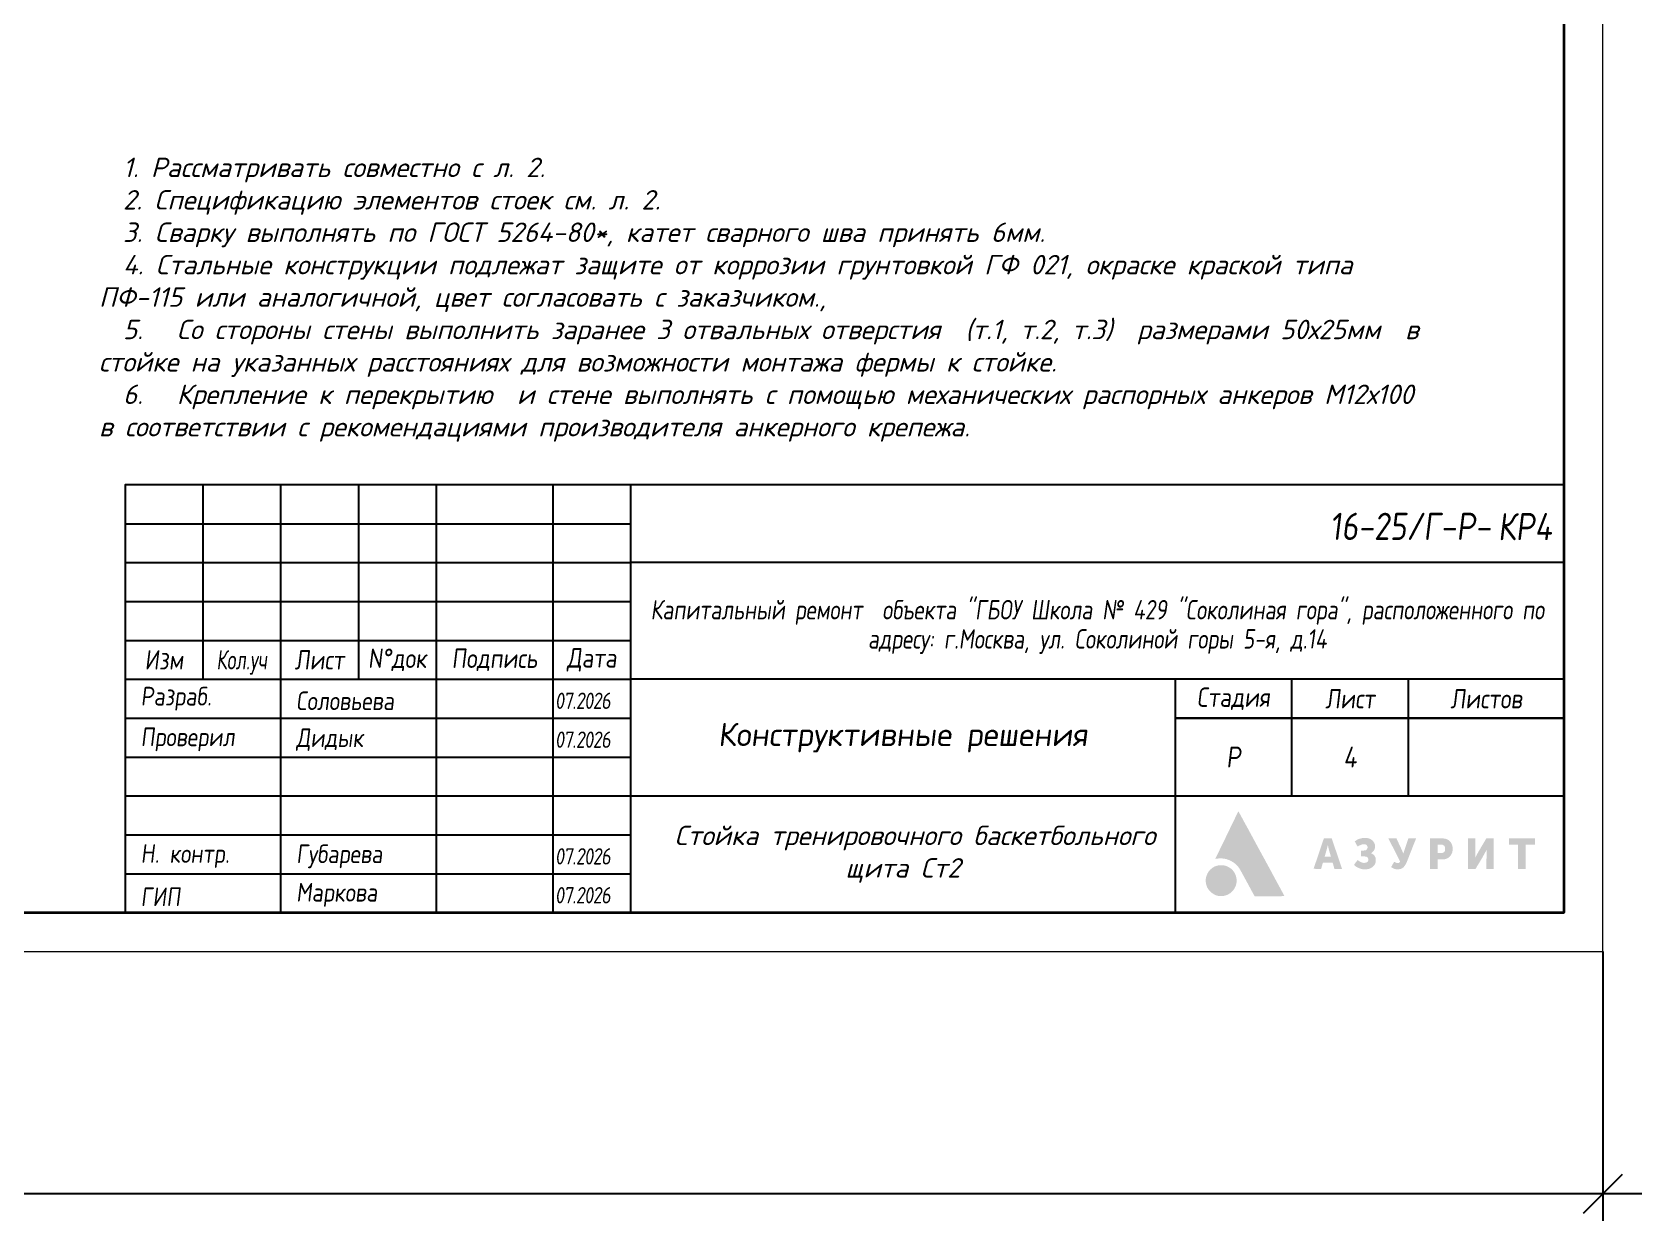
# Model space of a CAD drawing. Header units: millimetres. Extents: x 10124 to 8132345, y -95635 to 1386204.
# Drawn here: x 182430 to 187604, y 55450 to 59270 of the extents above; entities that cross this region are included whole.
import ezdxf
from ezdxf.enums import TextEntityAlignment as Align

# ---------------------------------------------------------------- set-up
doc = ezdxf.new("R2010")
doc.units = ezdxf.units.MM
doc.layers.get('DEFPOINTS').update_dxf_attribs({"color": 1})
doc.layers.add('_STAMP', color=7, linetype='Continuous')
doc.layers.add('_TEXT', color=7, linetype='Continuous', lineweight=30)
doc.styles.add('10', font='isocpeui.ttf', dxfattribs={"height": 25})
doc.styles.add('GOST', font='isocpeur.TTF')
doc.styles.add('ISOCPEUR', font='isocpeur.TTF', dxfattribs={"width": 0.85, "oblique": 7})
doc.styles.add('БДА100', font='romand.shx', dxfattribs={"width": 0.7})
doc.dimstyles.new('БДА1', dxfattribs={"dimtxt": 2, "dimasz": 1, "dimexe": 0.7, "dimexo": 0, "dimgap": 0.8, "dimtad": 1, "dimdec": 0, "dimrnd": 1, "dimzin": 0, "dimdsep": 46, "dimtxsty": 'БДА100', "dimblk": 'OBLIQUE', "dimcen": 2, "dimdle": 1, "dimadec": 0, "dimazin": 0, "dimtfac": 1, "dimtdec": 0, "dimtmove": 1, "dimatfit": 3, "dimldrblk": 'NONE', "dimfxl": 0.7, "dimtolj": 1, "dimtzin": 0, "dimlwd": -1, "dimlwe": -1, "dimarcsym": 0})

# ---------------------------------------------------------------- blocks, each defined once
blk = doc.blocks.new('_OBLIQUE')
at = {"color": 0, "linetype": 'ByBlock'}
blk.add_line((-0.5, -0.5), (0.5, 0.5), dxfattribs=at)
blk = doc.blocks.new('*D2295')
at = {"layer": 'DEFPOINTS', "color": 0, "transparency": 16777216}
for p, q in [((0, 0), (0, -34.62)), ((420, 0), (420, -34.62)), ((-5, -31.12), (425, -31.12))]:
    blk.add_line(p, q, dxfattribs=at)
for p in [(0, 0), (420, 0), (420, -31.12)]:
    blk.add_point(p, dxfattribs=at)
at = {"layer": 'DEFPOINTS', "color": 0, "transparency": 16777216, "xscale": 5, "yscale": 5, "zscale": 5, "rotation": 180}
blk.add_blockref('_OBLIQUE', (0, -31.12), dxfattribs=at)
at = {"layer": 'DEFPOINTS', "color": 0, "transparency": 16777216, "xscale": 5, "yscale": 5, "zscale": 5}
blk.add_blockref('_OBLIQUE', (420, -31.12), dxfattribs=at)
at = {"layer": 'DEFPOINTS', "color": 0, "lineweight": 0, "transparency": 16777216, "insert": (105, -22.12), "char_height": 10, "attachment_point": 5, "style": 'БДА100'}
blk.add_mtext('\\A1;420', dxfattribs=at)
blk = doc.blocks.new('_None')
blk = doc.blocks.new('Логотип Азурит')
at = {"layer": '_STAMP', "linetype": 'Continuous', "true_color": 0x2a3756}
h = blk.add_hatch(color=159, dxfattribs=at)
h.dxf.hatch_style = 1
h.paths.add_polyline_path([(-39.4, 8.5), (-40.02, 9.65), (-40.61, 10.74), (-41.14, 11.7), (-41.62, 12.59), (-41.79, 12.89), (-41.86, 13.01), (-41.91, 12.94), (-41.99, 12.78), (-42.39, 11.96), (-42.77, 11.18), (-43.09, 10.5), (-43.47, 9.72), (-44.18, 8.26), (-44.5, 7.6), (-44.73, 7.14), (-44.85, 6.9), (-44.7, 6.93), (-44.51, 6.95), (-44.27, 6.97), (-44.09, 6.97), (-43.91, 6.96), (-43.74, 6.94), (-43.56, 6.91), (-43.39, 6.87), (-43.22, 6.81), (-43.05, 6.75), (-42.89, 6.68), (-42.73, 6.59), (-42.58, 6.5), (-42.43, 6.4), (-42.29, 6.29), (-42.15, 6.17), (-42.03, 6.04), (-41.91, 5.91), (-41.79, 5.77), (-41.72, 5.65), (-41.63, 5.5), (-41.3, 4.9), (-41.02, 4.39), (-40.57, 3.56), (-40.05, 2.59), (-39.78, 2.11), (-37.86, 2.11), (-36.5, 2.11), (-35.94, 2.12), (-36.48, 3.13), (-36.82, 3.75), (-37.16, 4.37), (-37.67, 5.33), (-38.2, 6.3), (-38.54, 6.93), (-38.87, 7.53)])
h = blk.add_hatch(color=159, dxfattribs=at)
h.dxf.hatch_style = 1
h.paths.add_polyline_path([(-29.3, 7.88), (-29.63, 8.84), (-29.86, 9.53), (-30.37, 9.54), (-30.87, 9.54), (-30.93, 9.38), (-31.26, 8.4), (-31.64, 7.27), (-31.97, 6.31), (-32.19, 5.64), (-32.05, 5.63), (-31.71, 5.62), (-31.23, 5.62), (-31.11, 6.03), (-30.99, 6.44), (-30.37, 6.44), (-29.75, 6.44), (-29.63, 6.03), (-29.52, 5.62), (-29.03, 5.62), (-28.54, 5.62), (-28.6, 5.8), (-28.93, 6.79)])
h.paths.add_polyline_path([(-30.77, 7.21), (-30.74, 7.31), (-30.56, 7.93), (-30.43, 8.43), (-30.39, 8.59), (-30.37, 8.65), (-30.35, 8.64), (-30.31, 8.45), (-30.22, 8.08), (-30.11, 7.66), (-30.01, 7.33), (-29.97, 7.21), (-30.37, 7.21)], flags=16)
h = blk.add_hatch(color=159, dxfattribs=at)
h.dxf.hatch_style = 1
h.paths.add_polyline_path([(-24.39, 7.35), (-24.47, 7.43), (-24.56, 7.5), (-24.66, 7.56), (-24.81, 7.65), (-24.74, 7.69), (-24.65, 7.75), (-24.55, 7.86), (-24.45, 7.97), (-24.38, 8.09), (-24.35, 8.18), (-24.32, 8.25), (-24.31, 8.34), (-24.3, 8.45), (-24.3, 8.65), (-24.31, 8.73), (-24.34, 8.82), (-24.41, 8.99), (-24.51, 9.14), (-24.63, 9.28), (-24.78, 9.39), (-24.95, 9.48), (-25.13, 9.55), (-25.34, 9.59), (-25.56, 9.6), (-25.74, 9.6), (-25.91, 9.58), (-26.08, 9.55), (-26.23, 9.51), (-26.39, 9.46), (-26.53, 9.39), (-26.67, 9.32), (-26.8, 9.23), (-26.9, 9.15), (-26.81, 8.98), (-26.64, 8.66), (-26.54, 8.5), (-26.51, 8.5), (-26.46, 8.54), (-26.35, 8.61), (-26.21, 8.67), (-26.07, 8.73), (-25.93, 8.77), (-25.82, 8.79), (-25.72, 8.79), (-25.62, 8.79), (-25.53, 8.76), (-25.46, 8.73), (-25.39, 8.68), (-25.34, 8.62), (-25.3, 8.55), (-25.26, 8.45), (-25.26, 8.36), (-25.27, 8.27), (-25.32, 8.18), (-25.36, 8.13), (-25.39, 8.08), (-25.44, 8.05), (-25.49, 8.02), (-25.63, 7.99), (-25.84, 7.98), (-26.1, 7.97), (-26.1, 7.6), (-26.1, 7.24), (-25.78, 7.23), (-25.54, 7.21), (-25.45, 7.2), (-25.38, 7.18), (-25.33, 7.15), (-25.28, 7.12), (-25.25, 7.08), (-25.21, 7.02), (-25.19, 6.96), (-25.17, 6.9), (-25.17, 6.76), (-25.18, 6.7), (-25.2, 6.64), (-25.23, 6.58), (-25.26, 6.53), (-25.31, 6.49), (-25.37, 6.45), (-25.44, 6.43), (-25.52, 6.41), (-25.69, 6.39), (-25.78, 6.39), (-25.87, 6.41), (-26, 6.45), (-26.16, 6.51), (-26.3, 6.6), (-26.43, 6.69), (-26.53, 6.76), (-26.77, 6.45), (-26.93, 6.26), (-26.97, 6.2), (-26.98, 6.15), (-26.97, 6.11), (-26.94, 6.07), (-26.82, 5.97), (-26.62, 5.84), (-26.41, 5.73), (-26.19, 5.65), (-25.97, 5.59), (-25.78, 5.57), (-25.53, 5.57), (-25.3, 5.58), (-25.12, 5.61), (-24.99, 5.65), (-24.87, 5.71), (-24.75, 5.78), (-24.64, 5.85), (-24.54, 5.94), (-24.45, 6.03), (-24.37, 6.13), (-24.31, 6.23), (-24.25, 6.37), (-24.21, 6.51), (-24.2, 6.66), (-24.2, 6.82), (-24.21, 6.94), (-24.24, 7.06), (-24.28, 7.16), (-24.33, 7.26)])
h = blk.add_hatch(color=159, dxfattribs=at)
h.dxf.hatch_style = 1
h.paths.add_polyline_path([(-19.61, 8.04), (-19.36, 8.68), (-19.14, 9.22), (-19.03, 9.53), (-19.17, 9.54), (-19.52, 9.54), (-20.02, 9.54), (-20.05, 9.44), (-20.31, 8.65), (-20.59, 7.81), (-20.63, 7.68), (-20.66, 7.62), (-20.67, 7.61), (-20.7, 7.67), (-20.82, 7.97), (-21.01, 8.4), (-21.34, 9.1), (-21.54, 9.54), (-22.06, 9.54), (-22.58, 9.54), (-22.4, 9.17), (-21.88, 8.17), (-21.32, 7.06), (-21.11, 6.63), (-21.09, 6.56), (-21.1, 6.52), (-21.15, 6.45), (-21.21, 6.41), (-21.28, 6.38), (-21.37, 6.37), (-21.45, 6.37), (-21.55, 6.39), (-21.64, 6.43), (-21.74, 6.49), (-21.82, 6.53), (-21.86, 6.49), (-21.92, 6.39), (-22.11, 6.05), (-22.23, 5.85), (-22.18, 5.81), (-22.08, 5.75), (-21.95, 5.69), (-21.81, 5.63), (-21.69, 5.59), (-21.51, 5.57), (-21.31, 5.57), (-21.12, 5.59), (-20.97, 5.62), (-20.88, 5.66), (-20.79, 5.71), (-20.71, 5.77), (-20.63, 5.84), (-20.56, 5.93), (-20.48, 6.02), (-20.35, 6.23), (-20.28, 6.35), (-20.21, 6.51), (-19.92, 7.25)])
h = blk.add_hatch(color=159, dxfattribs=at)
h.dxf.hatch_style = 1
h.paths.add_polyline_path([(-14.46, 7.53), (-14.41, 7.64), (-14.37, 7.74), (-14.33, 7.96), (-14.31, 8.19), (-14.32, 8.41), (-14.37, 8.63), (-14.45, 8.83), (-14.5, 8.93), (-14.55, 9.02), (-14.62, 9.1), (-14.69, 9.18), (-14.81, 9.29), (-14.92, 9.37), (-15.06, 9.43), (-15.21, 9.49), (-15.33, 9.52), (-15.49, 9.53), (-16.3, 9.54), (-17.21, 9.54), (-17.21, 7.58), (-17.21, 5.62), (-16.73, 5.62), (-16.25, 5.62), (-16.25, 6.23), (-16.25, 6.83), (-15.87, 6.83), (-15.58, 6.84), (-15.35, 6.86), (-15.17, 6.91), (-14.99, 6.98), (-14.83, 7.08), (-14.69, 7.2), (-14.56, 7.36)])
h.paths.add_polyline_path([(-15.6, 7.68), (-15.67, 7.66), (-15.95, 7.66), (-16.25, 7.66), (-16.25, 8.2), (-16.25, 8.74), (-15.93, 8.73), (-15.64, 8.72), (-15.57, 8.7), (-15.51, 8.67), (-15.42, 8.6), (-15.35, 8.51), (-15.32, 8.45), (-15.3, 8.39), (-15.29, 8.19), (-15.29, 8.07), (-15.3, 8), (-15.32, 7.94), (-15.35, 7.88), (-15.39, 7.82), (-15.43, 7.78), (-15.53, 7.71)], flags=16)
h = blk.add_hatch(color=159, dxfattribs=at)
h.dxf.hatch_style = 1
h.paths.add_polyline_path([(-10.09, 7.82), (-9.98, 8.03), (-9.94, 8.12), (-9.95, 7.93), (-9.96, 7.49), (-9.97, 6.69), (-9.97, 5.62), (-9.5, 5.62), (-9.04, 5.62), (-9.04, 7.58), (-9.04, 9.54), (-9.51, 9.54), (-9.99, 9.54), (-10.36, 8.91), (-10.84, 8.1), (-11.03, 7.78), (-11.26, 7.34), (-11.37, 7.13), (-11.42, 7.05), (-11.41, 7.31), (-11.39, 7.78), (-11.39, 8.55), (-11.39, 9.54), (-11.86, 9.54), (-12.34, 9.54), (-12.34, 7.58), (-12.34, 5.62), (-11.86, 5.62), (-11.37, 5.62), (-11.18, 5.95), (-10.61, 6.89), (-10.31, 7.42)])
h = blk.add_hatch(color=159, dxfattribs=at)
h.dxf.hatch_style = 1
h.paths.add_polyline_path([(-3.74, 9.14), (-3.74, 9.54), (-5.42, 9.54), (-7.09, 9.54), (-7.09, 9.14), (-7.09, 8.74), (-6.5, 8.74), (-5.9, 8.74), (-5.9, 7.18), (-5.9, 5.62), (-5.43, 5.62), (-4.95, 5.62), (-4.95, 7.18), (-4.95, 8.74), (-4.35, 8.74), (-3.74, 8.74)])
at = {"layer": '_STAMP', "linetype": 'Continuous', "true_color": 0x1447b7}
h = blk.add_hatch(color=162, dxfattribs=at)
h.dxf.hatch_style = 1
h.paths.add_polyline_path([(-42.09, 4.22), (-42.11, 4.4), (-42.15, 4.58), (-42.2, 4.76), (-42.27, 4.93), (-42.35, 5.1), (-42.45, 5.26), (-42.57, 5.41), (-42.7, 5.55), (-42.8, 5.64), (-42.91, 5.72), (-43.14, 5.86), (-43.38, 5.97), (-43.63, 6.05), (-43.89, 6.09), (-44.15, 6.1), (-44.42, 6.07), (-44.55, 6.04), (-44.68, 6.01), (-44.87, 5.94), (-45.05, 5.85), (-45.22, 5.74), (-45.37, 5.62), (-45.51, 5.49), (-45.63, 5.35), (-45.75, 5.19), (-45.84, 5.03), (-45.92, 4.85), (-45.98, 4.67), (-46.03, 4.49), (-46.06, 4.29), (-46.07, 4.1), (-46.05, 3.9), (-46.02, 3.7), (-45.97, 3.51), (-45.92, 3.37), (-45.87, 3.24), (-45.8, 3.11), (-45.72, 2.99), (-45.64, 2.88), (-45.54, 2.77), (-45.44, 2.67), (-45.33, 2.57), (-45.22, 2.49), (-45.1, 2.41), (-44.98, 2.34), (-44.85, 2.28), (-44.72, 2.22), (-44.58, 2.18), (-44.44, 2.15), (-44.3, 2.13), (-44.05, 2.12), (-43.8, 2.14), (-43.57, 2.19), (-43.34, 2.26), (-43.12, 2.37), (-42.92, 2.5), (-42.73, 2.65), (-42.56, 2.83), (-42.44, 2.99), (-42.34, 3.15), (-42.26, 3.32), (-42.19, 3.49), (-42.14, 3.67), (-42.11, 3.85), (-42.09, 4.03)])
blk = doc.blocks.new('*U2294')
at = {"color": 44, "lineweight": 20, "ltscale": 10}
for p, q in [((420, 0), (420, 297)), ((0, 0), (420, 0))]:
    blk.add_line(p, q, dxfattribs=at)
at = {"color": 137, "lineweight": 35, "ltscale": 10}
for p, q in [((415, 5), (415, 292)), ((8.04, 5), (415, 5))]:
    blk.add_line(p, q, dxfattribs=at)
at = {"color": 44, "lineweight": 13, "style": 'GOST', "oblique": 10, "width": 0.8}
for tag in ['ФОРМАТВЕРТ', 'ФОРМАТГОРИЗ']:
    blk.add_attdef(tag, (368.98, 1.6), '', height=2, dxfattribs=at)
at = {"layer": 'DEFPOINTS', "color": 251, "lineweight": 0}
dim = blk.add_linear_dim(base=(420, -31.12), p1=(0, 0), p2=(420, 0), dimstyle='БДА1', override={"dimscale": 5}, dxfattribs=at)
dim.commit()
dim.dimension.update_dxf_attribs({"geometry": '*D2295', "text_midpoint": (105, -31.12), "dimtype": 160})

msp = doc.modelspace()

# ---------------------------------------------------------------- linework, layer by layer
at = {"layer": '_STAMP'}
for p, q in [((182978.679, 57815.306), (182978.679, 57190.306)), ((183228.679, 57815.306), (183228.679, 56440.306)), ((183478.679, 57815.306), (183478.679, 57190.306)), ((183728.679, 57815.306), (183728.679, 56440.306)), ((184103.679, 57815.306), (184103.679, 56440.306)), ((184353.679, 57815.306), (184353.679, 56440.306)), ((182728.679, 57690.306), (184353.679, 57690.306)), ((182728.679, 57565.306), (184353.679, 57565.306)), ((187353.679, 57565.306), (184353.679, 57565.306)), ((182728.679, 57440.306), (184353.679, 57440.306)), ((182728.679, 57315.306), (184353.679, 57315.306)), ((182728.679, 57190.306), (184353.679, 57190.306)), ((187353.679, 57190.306), (184353.679, 57190.306)), ((186103.679, 57190.306), (186103.679, 56440.306)), ((186478.679, 57065.306), (186478.679, 57190.306)), ((186853.679, 57065.306), (186853.679, 57190.306)), ((182728.679, 57065.306), (184353.679, 57065.306)), ((186103.679, 57065.306), (186478.679, 57065.306)), ((186478.679, 57065.306), (186103.679, 57065.306)), ((186478.679, 57065.306), (186853.679, 57065.306)), ((186478.679, 56815.306), (186478.679, 57065.306)), ((186853.679, 57065.306), (186478.679, 57065.306)), ((186853.679, 57065.306), (187353.679, 57065.306)), ((186853.679, 56815.306), (186853.679, 57065.306)), ((187353.679, 57065.306), (186853.679, 57065.306)), ((182728.679, 56940.306), (184353.679, 56940.306)), ((182728.679, 56815.306), (184353.679, 56815.306)), ((184353.679, 56815.306), (187353.679, 56815.306)), ((182728.679, 56690.306), (184353.679, 56690.306)), ((182728.679, 56565.306), (184353.679, 56565.306))]:
    msp.add_line(p, q, dxfattribs=at)
msp.add_lwpolyline([(182728.679, 56440.306), (187353.679, 56440.306), (187353.679, 57815.306), (182728.679, 57815.306)], close=True, dxfattribs=at)

# ---------------------------------------------------------------- block references
at = {"xscale": 25, "yscale": 25, "zscale": 25}
msp.add_blockref('*U2294', (176978.679, 56315.306), dxfattribs=at)
at = {"linetype": 'Continuous', "xscale": 25, "yscale": 25, "zscale": 25}
msp.add_blockref('Логотип Азурит', (187353.679, 56440.306), dxfattribs=at)

# ---------------------------------------------------------------- texts
at = {"color": 0, "lineweight": 9}
for s, insert, char_height, width, attachment_point, style in [('\\pxi1.23419;1. Рассматривать совместно с л. 2.\\P2. Спецификацию элементов стоек см. л. 2.\\P3. Сварку выполнять по ГОСТ 5264-80*, катет сварного шва принять 6мм.\\P4. Стальные конструкции подлежат защите от коррозии грунтовкой ГФ 021, окраске краской типа ПФ-115 или аналогичной, цвет согласовать с заказчиком.,\\P5.^IСо стороны стены выполнить заранее 3 отвальных отверстия  (т.1, т.2, т.3)  размерами 50х25мм  в стойке на указанных расстояниях для возможности монтажа фермы к стойке.\\P6.^IКрепление к перекрытию  и стене выполнять с помощью механических распорных анкеров М12х100 в соответствии с рекомендациями производителя анкерного крепежа.', (182644.87, 58410.276), 62.5, 4272.81484, 4, '10'), ('Р', (186291.179, 56940.306), 67.5, 375, 5, 'ISOCPEUR'), ('4', (186666.179, 56940.306), 67.5, 375, 5, 'ISOCPEUR'), ('\\pxi1.23419;Стойка тренировочного баскетбольного щита Ст2', (185228.679, 56627.806), 62.5, 1750, 5, '10')]:
    msp.add_mtext(s, dxfattribs=dict(at, insert=insert, char_height=char_height, width=width, attachment_point=attachment_point, style=style))
at = {"layer": '_TEXT', "color": 1, "style": 'ISOCPEUR', "oblique": 7, "width": 0.85}
msp.add_text('КР4 ', height=87.5, dxfattribs=at).set_placement((187141.203, 57680.929), align=Align.MIDDLE_LEFT)
at = {"layer": '_TEXT', "color": 5, "line_spacing_factor": 0.9, "style": 'ISOCPEUR'}
for s, width, heights, insert, char_height, attachment_point in [('16-25/Г-Р-', 1728.96533, [240.251], (187119.307, 57681.785), 87.5, 6), ('{\\Q8;\\W0.8;\\C7;Капитальный ремонт  объекта "ГБОУ Школа № 429 "Соколиная гора", расположенного по адресу: г.Москва, ул. Соколиной горы 5-я, д.14}', 3000, [350.234], (185853.679, 57358.456), 62.5, 5), ('{\\W1;Конструктивные решения}', 1728.96533, [364.169], (185228.679, 57002.806), 75, 5)]:
    msp.add_mtext_dynamic_manual_height_columns(s, width=width, gutter_width=0, heights=heights, dxfattribs=dict(at, insert=insert, char_height=char_height, attachment_point=attachment_point))
at = {"layer": '_TEXT', "style": 'ISOCPEUR'}
for s, width, insert, char_height, attachment_point in [('Изм', 250, (182853.679, 57252.806), 62.5, 5), ('{\\W0.7;Кол.уч}', 250, (183103.679, 57244.459), 62.5, 5), ('Лист', 250, (183353.679, 57252.806), 62.5, 5), ('N%%Dдок', 250, (183603.679, 57252.806), 62.5, 5), ('Подпись', 250, (183916.179, 57252.806), 62.5, 5), ('Дата', 250, (184228.679, 57252.806), 62.5, 5), ('Разраб.', 500, (182778.679, 57127.806), 60, 4), ('Стадия', 375, (186291.179, 57127.806), 62.5, 5), ('Лист', 375, (186666.179, 57127.806), 62.5, 5), ('Листов', 375, (187103.679, 57127.806), 62.5, 5), ('Проверил', 500, (182778.679, 56997.005), 60, 4), ('Н. контр.', 500, (182778.679, 56622.005), 60, 4), ('ГИП', 500, (182778.679, 56491.259), 60, 4)]:
    msp.add_mtext_dynamic_manual_height_columns(s, width=width, gutter_width=312.5, heights=[0], dxfattribs=dict(at, insert=insert, char_height=char_height, attachment_point=attachment_point))
at = {"layer": '_TEXT', "color": 1, "attachment_point": 4, "style": 'ISOCPEUR'}
for s, width, insert, char_height in [('Соловьева', 475.903, (183278.679, 57121.148), 60), ('{\\W0.82;\\T0.92;07.2026}', 187.23558, (184111.179, 57121.148), 52.5), ('{\\W0.82;\\T0.92;07.2026}', 187.23558, (184111.179, 56996.148), 52.5), ('{\\W0.82;\\T0.92;07.2026}', 187.23558, (184111.179, 56621.148), 52.5), ('{\\W0.82;\\T0.92;07.2026}', 187.23558, (184111.179, 56496.148), 52.5)]:
    msp.add_mtext_dynamic_manual_height_columns(s, width=width, gutter_width=312.5, heights=[0], dxfattribs=dict(at, insert=insert, char_height=char_height))
at = {"layer": '_TEXT', "color": 5, "char_height": 60, "attachment_point": 4, "style": 'ISOCPEUR'}
for s, insert in [('Дидык', (183278.679, 56996.148)), ('Губарева', (183278.679, 56621.148)), ('Маркова', (183278.679, 56497.505))]:
    msp.add_mtext_dynamic_manual_height_columns(s, width=475.903, gutter_width=312.5, heights=[0], dxfattribs=dict(at, insert=insert))

doc.saveas('drawing.dxf')
